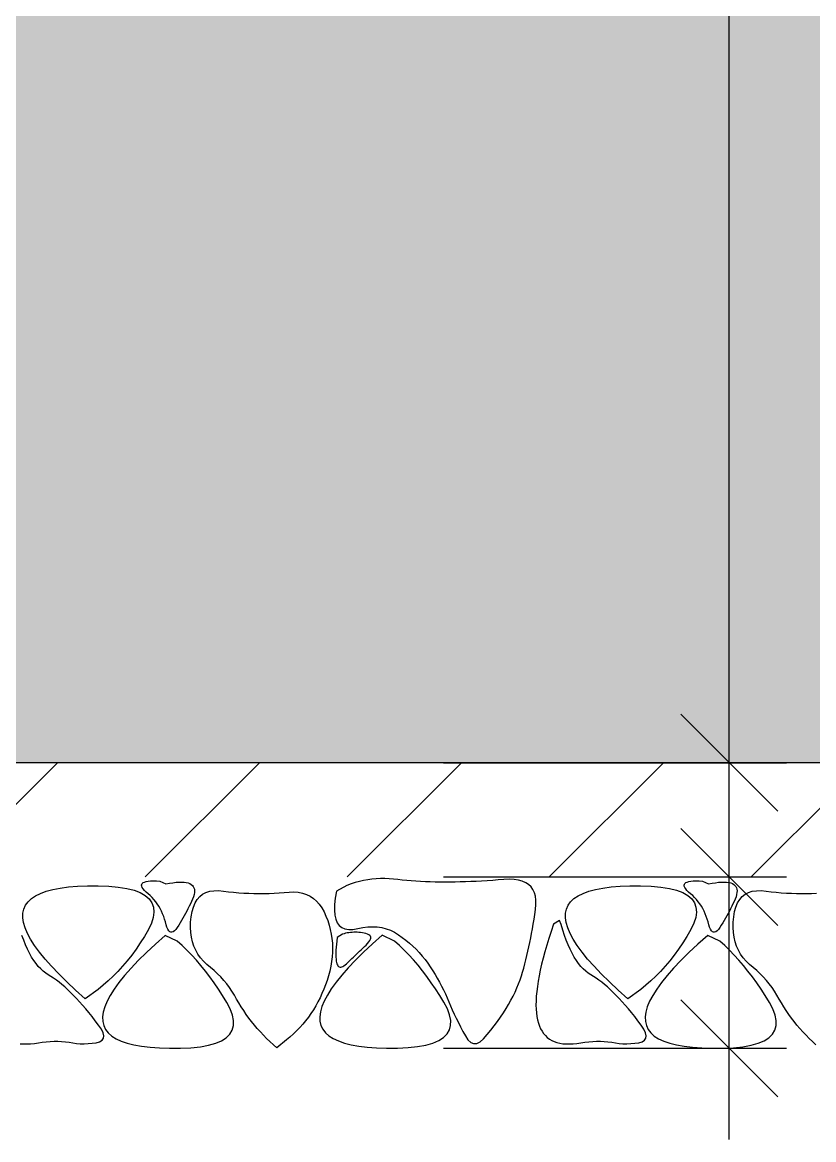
# Model space of a CAD drawing. Header units: metres. Extents: x -220 to 294, y -29 to 18.
# Drawn here: x 28.769 to 29.462, y -8.83 to -7.852 of the extents above; entities that cross this region are included whole.
import ezdxf

# ---------------------------------------------------------------- set-up
doc = ezdxf.new("R2010")
doc.units = ezdxf.units.M
doc.header["$MEASUREMENT"] = 0
for name, color, linetype in [('Olculendirme', 7, 'Continuous'), ('Rota', 7, 'Continuous'), ('Tarama', 7, 'Continuous')]:
    doc.layers.add(name, color=color, linetype=linetype)

msp = doc.modelspace()

# ---------------------------------------------------------------- hatches: boundary and pattern name
at = {"layer": 'Tarama', "linetype": 'Continuous', "lineweight": -3}
h = msp.add_hatch(dxfattribs=at)
h.set_pattern_fill('ANSI33', color=58, scale=0.4, style=0)
h.paths.add_polyline_path([(25.01864, -7.8), (25.01864, -8.5), (34.71864, -8.5), (34.71864, -8.2), (34.71864, -7.8)])
h = msp.add_hatch(dxfattribs=at)
h.set_pattern_fill('ANSI31', color=58, style=0)
h.paths.add_polyline_path([(25.01864, -8.5), (25.01864, -8.6), (34.71864, -8.6), (34.71864, -8.5)])

# ---------------------------------------------------------------- linework, layer by layer
at = {"layer": 'Olculendirme', "color": 47, "linetype": 'Continuous', "lineweight": -3}
for points in [[(29.38784, -7.88), (29.38784, 12.58)], [(29.38784, -8.83), (29.38784, -7.72)], [(29.13784, -8.5), (29.43784, -8.5)], [(29.13784, -8.6), (29.43784, -8.6)], [(29.13784, -8.75), (29.43784, -8.75)]]:
    msp.add_lwpolyline(points, dxfattribs=at)
at = {"layer": 'Olculendirme', "color": 59, "linetype": 'Continuous', "lineweight": -3}
for points in [[(29.34542, -8.45757), (29.43027, -8.54243)], [(29.34542, -8.55757), (29.43027, -8.64243)], [(29.34542, -8.70757), (29.43027, -8.79243)]]:
    msp.add_lwpolyline(points, dxfattribs=at)
at = {"layer": 'Rota', "color": 7, "linetype": 'Continuous', "lineweight": -3}
msp.add_lwpolyline([(34.71864, -8.5), (25.51864, -8.5)], dxfattribs=at)
at = {"layer": 'Tarama', "color": 36, "linetype": 'Continuous', "lineweight": -3}
for points in [[(28.87337, -8.60723), (28.87354, -8.60637)], [(28.87354, -8.60637), (28.87403, -8.60562)], [(28.87403, -8.60562), (28.87484, -8.60498)], [(28.87484, -8.60498), (28.87597, -8.60445)], [(28.87597, -8.60445), (28.87741, -8.60403)], [(28.87741, -8.60403), (28.87918, -8.60372)], [(28.87918, -8.60372), (28.88126, -8.60353)], [(28.88126, -8.60353), (28.88366, -8.60344)], [(28.88366, -8.60344), (28.88638, -8.60347)], [(28.88638, -8.60347), (28.88943, -8.60361)], [(28.88943, -8.60361), (28.89455, -8.60614)], [(28.89455, -8.60614), (28.89777, -8.60553)], [(28.89777, -8.60553), (28.90078, -8.60506)], [(28.90078, -8.60506), (28.90356, -8.60474)], [(28.90356, -8.60474), (28.90612, -8.60456)], [(28.90612, -8.60456), (28.90846, -8.60453)], [(28.90846, -8.60453), (28.91058, -8.60465)], [(28.91058, -8.60465), (28.91248, -8.60491)], [(28.91248, -8.60491), (28.91416, -8.60531)], [(28.91416, -8.60531), (28.91561, -8.60586)], [(28.91561, -8.60586), (28.91685, -8.60656)], [(28.91685, -8.60656), (28.91786, -8.6074)], [(29.05679, -8.60614), (29.05319, -8.60746)], [(29.06041, -8.60497), (29.05679, -8.60614)], [(29.06405, -8.60397), (29.06041, -8.60497)], [(29.06771, -8.60314), (29.06405, -8.60397)], [(29.0714, -8.60247), (29.06771, -8.60314)], [(29.0751, -8.60196), (29.0714, -8.60247)], [(29.07882, -8.60162), (29.0751, -8.60196)], [(29.08256, -8.60145), (29.07882, -8.60162)], [(29.08632, -8.60144), (29.08256, -8.60145)], [(29.0901, -8.60159), (29.08632, -8.60144)], [(29.09389, -8.60191), (29.0901, -8.60159)], [(29.09772, -8.60235), (29.09389, -8.60191)], [(29.10159, -8.60276), (29.09772, -8.60235)], [(29.10553, -8.60313), (29.10159, -8.60276)], [(29.10951, -8.60346), (29.10553, -8.60313)], [(29.11356, -8.60375), (29.10951, -8.60346)], [(29.11765, -8.60399), (29.11356, -8.60375)], [(29.12181, -8.6042), (29.11765, -8.60399)], [(29.12601, -8.60436), (29.12181, -8.6042)], [(29.13027, -8.60448), (29.12601, -8.60436)], [(29.13459, -8.60455), (29.13027, -8.60448)], [(29.13896, -8.60459), (29.13459, -8.60455)], [(29.14338, -8.60458), (29.13896, -8.60459)], [(29.14786, -8.60453), (29.14338, -8.60458)], [(29.1524, -8.60444), (29.14786, -8.60453)], [(29.15699, -8.6043), (29.1524, -8.60444)], [(29.16163, -8.60412), (29.15699, -8.6043)], [(29.16633, -8.60391), (29.16163, -8.60412)], [(29.17108, -8.60364), (29.16633, -8.60391)], [(29.17589, -8.60334), (29.17108, -8.60364)], [(29.18075, -8.603), (29.17589, -8.60334)], [(29.18567, -8.60261), (29.18075, -8.603)], [(29.19062, -8.6022), (29.18567, -8.60261)], [(29.19527, -8.60204), (29.19062, -8.6022)], [(29.1995, -8.60225), (29.19527, -8.60204)], [(29.20331, -8.60283), (29.1995, -8.60225)], [(29.2067, -8.60376), (29.20331, -8.60283)], [(29.20967, -8.60505), (29.2067, -8.60376)], [(29.21221, -8.60671), (29.20967, -8.60505)], [(29.21433, -8.60873), (29.21221, -8.60671)], [(29.34837, -8.60723), (29.34854, -8.60637)], [(29.34854, -8.60637), (29.34903, -8.60562)], [(29.34903, -8.60562), (29.34984, -8.60498)], [(29.34984, -8.60498), (29.35097, -8.60445)], [(29.35097, -8.60445), (29.35241, -8.60403)], [(29.35241, -8.60403), (29.35418, -8.60372)], [(29.35418, -8.60372), (29.35626, -8.60353)], [(29.35626, -8.60353), (29.35866, -8.60344)], [(29.35866, -8.60344), (29.36139, -8.60347)], [(29.36139, -8.60347), (29.36443, -8.60361)], [(29.36443, -8.60361), (29.36955, -8.60614)], [(29.36955, -8.60614), (29.37277, -8.60553)], [(29.37277, -8.60553), (29.37578, -8.60506)], [(29.37578, -8.60506), (29.37856, -8.60474)], [(29.37856, -8.60474), (29.38112, -8.60456)], [(29.38112, -8.60456), (29.38346, -8.60453)], [(29.38346, -8.60453), (29.38558, -8.60465)], [(29.38558, -8.60465), (29.38748, -8.60491)], [(29.38748, -8.60491), (29.38915, -8.60531)], [(29.38915, -8.60531), (29.39061, -8.60586)], [(29.39061, -8.60586), (29.39185, -8.60656)], [(29.39185, -8.60656), (29.39286, -8.6074)], [(28.7769, -8.61897), (28.78053, -8.61652)], [(28.78053, -8.61652), (28.78488, -8.61438)], [(28.78488, -8.61438), (28.78994, -8.61253)], [(28.78994, -8.61253), (28.79571, -8.61099)], [(28.79571, -8.61099), (28.80219, -8.60975)], [(28.80219, -8.60975), (28.80938, -8.60881)], [(28.80938, -8.60881), (28.81729, -8.60817)], [(28.81729, -8.60817), (28.82591, -8.60783)], [(28.82591, -8.60783), (28.83524, -8.6078)], [(28.83524, -8.6078), (28.84462, -8.60812)], [(28.84462, -8.60812), (28.85301, -8.60887)], [(28.85301, -8.60887), (28.8604, -8.61007)], [(28.8604, -8.61007), (28.8668, -8.6117)], [(28.8668, -8.6117), (28.87219, -8.61378)], [(28.87219, -8.61378), (28.87658, -8.61629)], [(28.87352, -8.60821), (28.87337, -8.60723)], [(28.87398, -8.60929), (28.87352, -8.60821)], [(28.87477, -8.61049), (28.87398, -8.60929)], [(28.87588, -8.6118), (28.87477, -8.61049)], [(28.8773, -8.61322), (28.87588, -8.6118)], [(28.87658, -8.61629), (28.87997, -8.61924)], [(28.87904, -8.61475), (28.8773, -8.61322)], [(28.88086, -8.61637), (28.87904, -8.61475)], [(28.88258, -8.61808), (28.88086, -8.61637)], [(28.91786, -8.6074), (28.91866, -8.60838)], [(28.91866, -8.60838), (28.91923, -8.60951)], [(28.91931, -8.61548), (28.91878, -8.61734)], [(28.91923, -8.60951), (28.91958, -8.61079)], [(28.91962, -8.61377), (28.91931, -8.61548)], [(28.91958, -8.61079), (28.91971, -8.61221)], [(28.91971, -8.61221), (28.91962, -8.61377)], [(28.92426, -8.61724), (28.92683, -8.6152)], [(28.92683, -8.6152), (28.92977, -8.61365)], [(28.92977, -8.61365), (28.93306, -8.61261)], [(28.93306, -8.61261), (28.93671, -8.61206)], [(28.93671, -8.61206), (28.94072, -8.61202)], [(28.94072, -8.61202), (28.94507, -8.61245)], [(28.94507, -8.61245), (28.94953, -8.61298)], [(28.94953, -8.61298), (28.95399, -8.61343)], [(28.95399, -8.61343), (28.95843, -8.61379)], [(28.95843, -8.61379), (28.96287, -8.61409)], [(28.96287, -8.61409), (28.9673, -8.6143)], [(28.9673, -8.6143), (28.97172, -8.61444)], [(28.97172, -8.61444), (28.97614, -8.61449)], [(28.97614, -8.61449), (28.98055, -8.61447)], [(28.98055, -8.61447), (28.98495, -8.61438)], [(28.98495, -8.61438), (28.98934, -8.6142)], [(28.98934, -8.6142), (28.99373, -8.61395)], [(28.99373, -8.61395), (28.99812, -8.61362)], [(28.99812, -8.61362), (29.00248, -8.61323)], [(29.00248, -8.61323), (29.00664, -8.61315)], [(29.00664, -8.61315), (29.01056, -8.61347)], [(29.01056, -8.61347), (29.01424, -8.61419)], [(29.01424, -8.61419), (29.01767, -8.61532)], [(29.01767, -8.61532), (29.02085, -8.61685)], [(29.02085, -8.61685), (29.02379, -8.61878)], [(29.04412, -8.61253), (29.043, -8.61869)], [(29.05319, -8.60746), (29.04412, -8.61253)], [(29.21604, -8.61111), (29.21433, -8.60873)], [(29.21732, -8.61386), (29.21604, -8.61111)], [(29.21818, -8.61696), (29.21732, -8.61386)], [(29.21862, -8.62043), (29.21818, -8.61696)], [(29.2519, -8.61897), (29.25553, -8.61652)], [(29.25553, -8.61652), (29.25988, -8.61438)], [(29.25988, -8.61438), (29.26493, -8.61253)], [(29.26493, -8.61253), (29.27071, -8.61099)], [(29.27071, -8.61099), (29.27719, -8.60975)], [(29.27719, -8.60975), (29.28438, -8.60881)], [(29.28438, -8.60881), (29.29229, -8.60817)], [(29.29229, -8.60817), (29.30091, -8.60783)], [(29.30091, -8.60783), (29.31024, -8.6078)], [(29.31024, -8.6078), (29.31962, -8.60812)], [(29.31962, -8.60812), (29.32801, -8.60887)], [(29.32801, -8.60887), (29.33541, -8.61007)], [(29.33541, -8.61007), (29.3418, -8.6117)], [(29.3418, -8.6117), (29.34719, -8.61378)], [(29.34719, -8.61378), (29.35158, -8.61629)], [(29.34852, -8.60821), (29.34837, -8.60723)], [(29.34898, -8.60929), (29.34852, -8.60821)], [(29.34977, -8.61049), (29.34898, -8.60929)], [(29.35087, -8.6118), (29.34977, -8.61049)], [(29.3523, -8.61322), (29.35087, -8.6118)], [(29.35158, -8.61629), (29.35497, -8.61924)], [(29.35404, -8.61475), (29.3523, -8.61322)], [(29.35586, -8.61637), (29.35404, -8.61475)], [(29.35758, -8.61808), (29.35586, -8.61637)], [(29.39286, -8.6074), (29.39366, -8.60838)], [(29.39366, -8.60838), (29.39423, -8.60951)], [(29.39431, -8.61548), (29.39378, -8.61734)], [(29.39423, -8.60951), (29.39458, -8.61079)], [(29.39462, -8.61377), (29.39431, -8.61548)], [(29.39458, -8.61079), (29.39471, -8.61221)], [(29.39471, -8.61221), (29.39462, -8.61377)], [(29.39926, -8.61724), (29.40183, -8.6152)], [(29.40183, -8.6152), (29.40477, -8.61365)], [(29.40477, -8.61365), (29.40806, -8.61261)], [(29.40806, -8.61261), (29.41171, -8.61206)], [(29.41171, -8.61206), (29.41572, -8.61202)], [(29.41572, -8.61202), (29.42007, -8.61245)], [(29.42007, -8.61245), (29.42453, -8.61298)], [(29.42453, -8.61298), (29.42898, -8.61343)], [(29.42898, -8.61343), (29.43343, -8.61379)], [(29.43343, -8.61379), (29.43787, -8.61409)], [(29.43787, -8.61409), (29.4423, -8.6143)], [(29.4423, -8.6143), (29.44672, -8.61444)], [(29.44672, -8.61444), (29.45114, -8.61449)], [(29.45114, -8.61449), (29.45555, -8.61447)], [(29.45555, -8.61447), (29.45995, -8.61438)], [(29.45995, -8.61438), (29.46434, -8.6142)], [(28.77028, -8.62812), (28.77177, -8.62477)], [(28.77177, -8.62477), (28.77398, -8.62172)], [(28.77398, -8.62172), (28.7769, -8.61897)], [(28.87997, -8.61924), (28.88236, -8.62263)], [(28.88236, -8.62263), (28.88375, -8.62646)], [(28.8842, -8.61986), (28.88258, -8.61808)], [(28.88375, -8.62646), (28.88414, -8.63072)], [(28.88573, -8.62172), (28.8842, -8.61986)], [(28.88715, -8.62366), (28.88573, -8.62172)], [(28.88847, -8.62568), (28.88715, -8.62366)], [(28.88969, -8.62778), (28.88847, -8.62568)], [(28.91507, -8.6257), (28.91402, -8.6278)], [(28.91609, -8.62358), (28.91507, -8.6257)], [(28.91708, -8.62146), (28.91609, -8.62358)], [(28.91803, -8.61934), (28.91708, -8.62146)], [(28.91756, -8.63038), (28.9187, -8.62635)], [(28.91878, -8.61734), (28.91803, -8.61934)], [(28.9187, -8.62635), (28.92019, -8.62281)], [(28.92019, -8.62281), (28.92205, -8.61978)], [(28.92205, -8.61978), (28.92426, -8.61724)], [(29.02379, -8.61878), (29.02648, -8.62111)], [(29.02648, -8.62111), (29.02893, -8.62385)], [(29.02893, -8.62385), (29.03113, -8.62699)], [(29.04236, -8.62423), (29.04221, -8.62914)], [(29.043, -8.61869), (29.04236, -8.62423)], [(29.21824, -8.62845), (29.21864, -8.62426)], [(29.21864, -8.62426), (29.21862, -8.62043)], [(29.24528, -8.62812), (29.24677, -8.62477)], [(29.24677, -8.62477), (29.24898, -8.62172)], [(29.24898, -8.62172), (29.2519, -8.61897)], [(29.35497, -8.61924), (29.35736, -8.62263)], [(29.35736, -8.62263), (29.35875, -8.62646)], [(29.3592, -8.61986), (29.35758, -8.61808)], [(29.35875, -8.62646), (29.35914, -8.63072)], [(29.36073, -8.62172), (29.3592, -8.61986)], [(29.36215, -8.62366), (29.36073, -8.62172)], [(29.36347, -8.62568), (29.36215, -8.62366)], [(29.36469, -8.62778), (29.36347, -8.62568)], [(29.39007, -8.6257), (29.38902, -8.6278)], [(29.39109, -8.62358), (29.39007, -8.6257)], [(29.39208, -8.62146), (29.39109, -8.62358)], [(29.39303, -8.61934), (29.39208, -8.62146)], [(29.39256, -8.63038), (29.3937, -8.62635)], [(29.39378, -8.61734), (29.39303, -8.61934)], [(29.3937, -8.62635), (29.39519, -8.62281)], [(29.39519, -8.62281), (29.39705, -8.61978)], [(29.39705, -8.61978), (29.39926, -8.61724)], [(28.76942, -8.63573), (28.76949, -8.63178)], [(28.77006, -8.63999), (28.76942, -8.63573)], [(28.76949, -8.63178), (28.77028, -8.62812)], [(28.88354, -8.63543), (28.88193, -8.64057)], [(28.88414, -8.63072), (28.88354, -8.63543)], [(28.89081, -8.62996), (28.88969, -8.62778)], [(28.89184, -8.63221), (28.89081, -8.62996)], [(28.89276, -8.63455), (28.89184, -8.63221)], [(28.89358, -8.63696), (28.89276, -8.63455)], [(28.90954, -8.63611), (28.90834, -8.63816)], [(28.9107, -8.63405), (28.90954, -8.63611)], [(28.91184, -8.63198), (28.9107, -8.63405)], [(28.91294, -8.6299), (28.91184, -8.63198)], [(28.91402, -8.6278), (28.91294, -8.6299)], [(28.91636, -8.63969), (28.91678, -8.63491)], [(28.91678, -8.63491), (28.91756, -8.63038)], [(29.03113, -8.62699), (29.03309, -8.63054)], [(29.03309, -8.63054), (29.0348, -8.63437)], [(29.0348, -8.63437), (29.0363, -8.63824)], [(29.04221, -8.62914), (29.04254, -8.63343)], [(29.04254, -8.63343), (29.04335, -8.63709)], [(29.21699, -8.63703), (29.21763, -8.63277)], [(29.21763, -8.63277), (29.21824, -8.62845)], [(29.24442, -8.63573), (29.24449, -8.63178)], [(29.24506, -8.63999), (29.24442, -8.63573)], [(29.24449, -8.63178), (29.24528, -8.62812)], [(29.35854, -8.63543), (29.35693, -8.64057)], [(29.35914, -8.63072), (29.35854, -8.63543)], [(29.36581, -8.62996), (29.36469, -8.62778)], [(29.36684, -8.63221), (29.36581, -8.62996)], [(29.36776, -8.63455), (29.36684, -8.63221)], [(29.36858, -8.63696), (29.36776, -8.63455)], [(29.38453, -8.63611), (29.38334, -8.63816)], [(29.3857, -8.63405), (29.38453, -8.63611)], [(29.38684, -8.63198), (29.3857, -8.63405)], [(29.38795, -8.6299), (29.38684, -8.63198)], [(29.38902, -8.6278), (29.38795, -8.6299)], [(29.39136, -8.63969), (29.39178, -8.63491)], [(29.39178, -8.63491), (29.39256, -8.63038)], [(28.77142, -8.64455), (28.77006, -8.63999)], [(28.77348, -8.64941), (28.77142, -8.64455)], [(28.87932, -8.64615), (28.87587, -8.65205)], [(28.88193, -8.64057), (28.87932, -8.64615)], [(28.89431, -8.63946), (28.89358, -8.63696)], [(28.89495, -8.64197), (28.89431, -8.63946)], [(28.89564, -8.64411), (28.89495, -8.64197)], [(28.89639, -8.64583), (28.89564, -8.64411)], [(28.8972, -8.64712), (28.89639, -8.64583)], [(28.90335, -8.64592), (28.90217, -8.64719)], [(28.90459, -8.64424), (28.90335, -8.64592)], [(28.90587, -8.64223), (28.90459, -8.64424)], [(28.90712, -8.6402), (28.90587, -8.64223)], [(28.90834, -8.63816), (28.90712, -8.6402)], [(28.91627, -8.64428), (28.91636, -8.63969)], [(28.91651, -8.64867), (28.91627, -8.64428)], [(29.0363, -8.63824), (29.03757, -8.64213)], [(29.03757, -8.64213), (29.03862, -8.64604)], [(29.03862, -8.64604), (29.03945, -8.64998)], [(29.04335, -8.63709), (29.04465, -8.64012)], [(29.04465, -8.64012), (29.04644, -8.64253)], [(29.04644, -8.64253), (29.04871, -8.64431)], [(29.04871, -8.64431), (29.05147, -8.64547)], [(29.05147, -8.64547), (29.05471, -8.64601)], [(29.05471, -8.64601), (29.05844, -8.64591)], [(29.05844, -8.64591), (29.06265, -8.6452)], [(29.06265, -8.6452), (29.06709, -8.64428)], [(29.06709, -8.64428), (29.07141, -8.64374)], [(29.07141, -8.64374), (29.07561, -8.64359)], [(29.07561, -8.64359), (29.07969, -8.6438)], [(29.07969, -8.6438), (29.08365, -8.6444)], [(29.08365, -8.6444), (29.08749, -8.64538)], [(29.08749, -8.64538), (29.09121, -8.64674)], [(29.21488, -8.64944), (29.21561, -8.64537)], [(29.21561, -8.64537), (29.21631, -8.64123)], [(29.21631, -8.64123), (29.21699, -8.63703)], [(29.23414, -8.64146), (29.23199, -8.64779)], [(29.23917, -8.63821), (29.23414, -8.64146)], [(29.24063, -8.64173), (29.23917, -8.63821)], [(29.24208, -8.64657), (29.24063, -8.64173)], [(29.24642, -8.64455), (29.24506, -8.63999)], [(29.24848, -8.64941), (29.24642, -8.64455)], [(29.35432, -8.64615), (29.35087, -8.65205)], [(29.35693, -8.64057), (29.35432, -8.64615)], [(29.36931, -8.63946), (29.36858, -8.63696)], [(29.36995, -8.64197), (29.36931, -8.63946)], [(29.37064, -8.64411), (29.36995, -8.64197)], [(29.37139, -8.64583), (29.37064, -8.64411)], [(29.3722, -8.64712), (29.37139, -8.64583)], [(29.37835, -8.64592), (29.37717, -8.64719)], [(29.37959, -8.64424), (29.37835, -8.64592)], [(29.38087, -8.64223), (29.37959, -8.64424)], [(29.38212, -8.6402), (29.38087, -8.64223)], [(29.38334, -8.63816), (29.38212, -8.6402)], [(29.39127, -8.64428), (29.39136, -8.63969)], [(29.39151, -8.64867), (29.39127, -8.64428)], [(28.77017, -8.65547), (28.76859, -8.65115)], [(28.77181, -8.65953), (28.77017, -8.65547)], [(28.77626, -8.65457), (28.77348, -8.64941)], [(28.77975, -8.66003), (28.77626, -8.65457)], [(28.87587, -8.65205), (28.87226, -8.65776)], [(28.894, -8.65114), (28.88545, -8.65879)], [(28.90465, -8.6563), (28.894, -8.65114)], [(28.89807, -8.64798), (28.8972, -8.64712)], [(28.899, -8.64842), (28.89807, -8.64798)], [(28.9, -8.64844), (28.899, -8.64842)], [(28.90105, -8.64802), (28.9, -8.64844)], [(28.90217, -8.64719), (28.90105, -8.64802)], [(28.91709, -8.65286), (28.91651, -8.64867)], [(28.91801, -8.65685), (28.91709, -8.65286)], [(29.03945, -8.64998), (29.04006, -8.65395)], [(29.04006, -8.65395), (29.04044, -8.65794)], [(29.04426, -8.6561), (29.04395, -8.65896)], [(29.04464, -8.65305), (29.04426, -8.6561)], [(29.04924, -8.65013), (29.04464, -8.65305)], [(29.05061, -8.64971), (29.04924, -8.65013)], [(29.05199, -8.64936), (29.05061, -8.64971)], [(29.05338, -8.64906), (29.05199, -8.64936)], [(29.0548, -8.64882), (29.05338, -8.64906)], [(29.05623, -8.64864), (29.0548, -8.64882)], [(29.05767, -8.64852), (29.05623, -8.64864)], [(29.05914, -8.64845), (29.05767, -8.64852)], [(29.06061, -8.64844), (29.05914, -8.64845)], [(29.06211, -8.64849), (29.06061, -8.64844)], [(29.06362, -8.6486), (29.06211, -8.64849)], [(29.06514, -8.64877), (29.06362, -8.6486)], [(29.06668, -8.64899), (29.06514, -8.64877)], [(29.06824, -8.64927), (29.06668, -8.64899)], [(29.0698, -8.64962), (29.06824, -8.64927)], [(29.07117, -8.65004), (29.0698, -8.64962)], [(29.07227, -8.65057), (29.07117, -8.65004)], [(29.0731, -8.65119), (29.07227, -8.65057)], [(29.07238, -8.65692), (29.07318, -8.65572)], [(29.07366, -8.6519), (29.0731, -8.65119)], [(29.07318, -8.65572), (29.07371, -8.65462)], [(29.07395, -8.65271), (29.07366, -8.6519)], [(29.07371, -8.65462), (29.07396, -8.65362)], [(29.07396, -8.65362), (29.07395, -8.65271)], [(29.08412, -8.65095), (29.07557, -8.6586)], [(29.09477, -8.65611), (29.08412, -8.65095)], [(29.09121, -8.64674), (29.09481, -8.64847)], [(29.09904, -8.65995), (29.09477, -8.65611)], [(29.09481, -8.64847), (29.09829, -8.65058)], [(29.09829, -8.65058), (29.10164, -8.65292)], [(29.10164, -8.65292), (29.10487, -8.65537)], [(29.10487, -8.65537), (29.10797, -8.65793)], [(29.21333, -8.6574), (29.21412, -8.65345)], [(29.21412, -8.65345), (29.21488, -8.64944)], [(29.22999, -8.65392), (29.22816, -8.65986)], [(29.23199, -8.64779), (29.22999, -8.65392)], [(29.2436, -8.65115), (29.24208, -8.64657)], [(29.24517, -8.65547), (29.2436, -8.65115)], [(29.24681, -8.65953), (29.24517, -8.65547)], [(29.25126, -8.65457), (29.24848, -8.64941)], [(29.25475, -8.66003), (29.25126, -8.65457)], [(29.35087, -8.65205), (29.34726, -8.65776)], [(29.36901, -8.65114), (29.36045, -8.65879)], [(29.37965, -8.6563), (29.36901, -8.65114)], [(29.37307, -8.64798), (29.3722, -8.64712)], [(29.374, -8.64842), (29.37307, -8.64798)], [(29.375, -8.64844), (29.374, -8.64842)], [(29.37605, -8.64802), (29.375, -8.64844)], [(29.37717, -8.64719), (29.37605, -8.64802)], [(29.39209, -8.65286), (29.39151, -8.64867)], [(29.39301, -8.65685), (29.39209, -8.65286)], [(28.77352, -8.66332), (28.77181, -8.65953)], [(28.77529, -8.66686), (28.77352, -8.66332)], [(28.78395, -8.6658), (28.77975, -8.66003)], [(28.78887, -8.67186), (28.78395, -8.6658)], [(28.86854, -8.66324), (28.86473, -8.66847)], [(28.87226, -8.65776), (28.86854, -8.66324)], [(28.88545, -8.65879), (28.87763, -8.66612)], [(28.90892, -8.66014), (28.90465, -8.6563)], [(28.91312, -8.66419), (28.90892, -8.66014)], [(28.91726, -8.66844), (28.91312, -8.66419)], [(28.91926, -8.66064), (28.91801, -8.65685)], [(28.92084, -8.66424), (28.91926, -8.66064)], [(28.92277, -8.66763), (28.92084, -8.66424)], [(29.04044, -8.65794), (29.04061, -8.66195)], [(29.04061, -8.66195), (29.04055, -8.66599)], [(29.04355, -8.6641), (29.04346, -8.66639)], [(29.04371, -8.66162), (29.04355, -8.6641)], [(29.04395, -8.65896), (29.04371, -8.66162)], [(29.06284, -8.66646), (29.06421, -8.66514)], [(29.06421, -8.66514), (29.06562, -8.6638)], [(29.06562, -8.6638), (29.06704, -8.66243)], [(29.06704, -8.66243), (29.0685, -8.66103)], [(29.07557, -8.6586), (29.06774, -8.66593)], [(29.0685, -8.66103), (29.06997, -8.6596)], [(29.06997, -8.6596), (29.07131, -8.65821)], [(29.07131, -8.65821), (29.07238, -8.65692)], [(29.10324, -8.664), (29.09904, -8.65995)], [(29.10737, -8.66825), (29.10324, -8.664)], [(29.10797, -8.65793), (29.11094, -8.6606)], [(29.11094, -8.6606), (29.11379, -8.66337)], [(29.11379, -8.66337), (29.11651, -8.66625)], [(29.21078, -8.66886), (29.21166, -8.6651)], [(29.21166, -8.6651), (29.21251, -8.66128)], [(29.21251, -8.66128), (29.21333, -8.6574)], [(29.22649, -8.6656), (29.22498, -8.67114)], [(29.22816, -8.65986), (29.22649, -8.6656)], [(29.24852, -8.66332), (29.24681, -8.65953)], [(29.25029, -8.66686), (29.24852, -8.66332)], [(29.25896, -8.6658), (29.25475, -8.66003)], [(29.26387, -8.67186), (29.25896, -8.6658)], [(29.34354, -8.66324), (29.33973, -8.66847)], [(29.34726, -8.65776), (29.34354, -8.66324)], [(29.36045, -8.65879), (29.35262, -8.66612)], [(29.38392, -8.66014), (29.37965, -8.6563)], [(29.38812, -8.66419), (29.38392, -8.66014)], [(29.39226, -8.66844), (29.38812, -8.66419)], [(29.39426, -8.66064), (29.39301, -8.65685)], [(29.39584, -8.66424), (29.39426, -8.66064)], [(29.39776, -8.66763), (29.39584, -8.66424)], [(28.77712, -8.67013), (28.77529, -8.66686)], [(28.77901, -8.67314), (28.77712, -8.67013)], [(28.78097, -8.67588), (28.77901, -8.67314)], [(28.7945, -8.67823), (28.78887, -8.67186)], [(28.86082, -8.67347), (28.85682, -8.67822)], [(28.86473, -8.66847), (28.86082, -8.67347)], [(28.87052, -8.67315), (28.86415, -8.67987)], [(28.87763, -8.66612), (28.87052, -8.67315)], [(28.92133, -8.6729), (28.91726, -8.66844)], [(28.92533, -8.67756), (28.92133, -8.6729)], [(28.92502, -8.67082), (28.92277, -8.66763)], [(28.92761, -8.67381), (28.92502, -8.67082)], [(28.93054, -8.67661), (28.92761, -8.67381)], [(29.03977, -8.67414), (29.03904, -8.67826)], [(29.04027, -8.67006), (29.03977, -8.67414)], [(29.04055, -8.66599), (29.04027, -8.67006)], [(29.04346, -8.66639), (29.04343, -8.66848)], [(29.04343, -8.66848), (29.04348, -8.67038)], [(29.04348, -8.67038), (29.0436, -8.6721)], [(29.0436, -8.6721), (29.04379, -8.67362)], [(29.04379, -8.67362), (29.04405, -8.67495)], [(29.04405, -8.67495), (29.04439, -8.67608)], [(29.05275, -8.67599), (29.05392, -8.67489)], [(29.05392, -8.67489), (29.05512, -8.67377)], [(29.06064, -8.67296), (29.05426, -8.67968)], [(29.05512, -8.67377), (29.05634, -8.67262)], [(29.05634, -8.67262), (29.05759, -8.67144)], [(29.05759, -8.67144), (29.05886, -8.67024)], [(29.05886, -8.67024), (29.06016, -8.66901)], [(29.06016, -8.66901), (29.06149, -8.66775)], [(29.06774, -8.66593), (29.06064, -8.67296)], [(29.06149, -8.66775), (29.06284, -8.66646)], [(29.11144, -8.67271), (29.10737, -8.66825)], [(29.11544, -8.67737), (29.11144, -8.67271)], [(29.11651, -8.66625), (29.1191, -8.66923)], [(29.1191, -8.66923), (29.12156, -8.67232)], [(29.12156, -8.67232), (29.1239, -8.67552)], [(29.1239, -8.67552), (29.12613, -8.6788)], [(29.20893, -8.67619), (29.20987, -8.67256)], [(29.20987, -8.67256), (29.21078, -8.66886)], [(29.22498, -8.67114), (29.22363, -8.67648)], [(29.25212, -8.67013), (29.25029, -8.66686)], [(29.25401, -8.67314), (29.25212, -8.67013)], [(29.25597, -8.67588), (29.25401, -8.67314)], [(29.2695, -8.67823), (29.26387, -8.67186)], [(29.33582, -8.67347), (29.33182, -8.67822)], [(29.33973, -8.66847), (29.33582, -8.67347)], [(29.34552, -8.67315), (29.33915, -8.67987)], [(29.35262, -8.66612), (29.34552, -8.67315)], [(29.39633, -8.6729), (29.39226, -8.66844)], [(29.40033, -8.67756), (29.39633, -8.6729)], [(29.40002, -8.67082), (29.39776, -8.66763)], [(29.40261, -8.67381), (29.40002, -8.67082)], [(29.40554, -8.67661), (29.40261, -8.67381)], [(28.783, -8.67837), (28.78097, -8.67588)], [(28.78508, -8.68059), (28.783, -8.67837)], [(28.78723, -8.68255), (28.78508, -8.68059)], [(28.78944, -8.68425), (28.78723, -8.68255)], [(28.79172, -8.68568), (28.78944, -8.68425)], [(28.80084, -8.6849), (28.7945, -8.67823)], [(28.80789, -8.69187), (28.80084, -8.6849)], [(28.85272, -8.68274), (28.84851, -8.68701)], [(28.85682, -8.67822), (28.85272, -8.68274)], [(28.86415, -8.67987), (28.8585, -8.68629)], [(28.92926, -8.68243), (28.92533, -8.67756)], [(28.93313, -8.6875), (28.92926, -8.68243)], [(28.93375, -8.67924), (28.93054, -8.67661)], [(28.93687, -8.68193), (28.93375, -8.67924)], [(28.93985, -8.68471), (28.93687, -8.68193)], [(28.94268, -8.68759), (28.93985, -8.68471)], [(29.0381, -8.68239), (29.03697, -8.68651)], [(29.03904, -8.67826), (29.0381, -8.68239)], [(29.04439, -8.67608), (29.04479, -8.67703)], [(29.04479, -8.67703), (29.04527, -8.67779)], [(29.04527, -8.67779), (29.04581, -8.67835)], [(29.04581, -8.67835), (29.04643, -8.67873)], [(29.04643, -8.67873), (29.04712, -8.67891)], [(29.04712, -8.67891), (29.04788, -8.6789)], [(29.04788, -8.6789), (29.04871, -8.6787)], [(29.05426, -8.67968), (29.04861, -8.6861)], [(29.04871, -8.6787), (29.04962, -8.67831)], [(29.04962, -8.67831), (29.05059, -8.67772)], [(29.05059, -8.67772), (29.05164, -8.67695)], [(29.05164, -8.67695), (29.05275, -8.67599)], [(29.11938, -8.68224), (29.11544, -8.67737)], [(29.12325, -8.68731), (29.11938, -8.68224)], [(29.12613, -8.6788), (29.12827, -8.68209)], [(29.12827, -8.68209), (29.13033, -8.68541)], [(29.13033, -8.68541), (29.1323, -8.68875)], [(29.20593, -8.68672), (29.20696, -8.68327)], [(29.20696, -8.68327), (29.20796, -8.67976)], [(29.20796, -8.67976), (29.20893, -8.67619)], [(29.22245, -8.68163), (29.22142, -8.68658)], [(29.22363, -8.67648), (29.22245, -8.68163)], [(29.258, -8.67837), (29.25597, -8.67588)], [(29.26008, -8.68059), (29.258, -8.67837)], [(29.26223, -8.68255), (29.26008, -8.68059)], [(29.26444, -8.68425), (29.26223, -8.68255)], [(29.26672, -8.68568), (29.26444, -8.68425)], [(29.27584, -8.6849), (29.2695, -8.67823)], [(29.28289, -8.69187), (29.27584, -8.6849)], [(29.32772, -8.68274), (29.32351, -8.68701)], [(29.33182, -8.67822), (29.32772, -8.68274)], [(29.33915, -8.67987), (29.3335, -8.68629)], [(29.40426, -8.68243), (29.40033, -8.67756)], [(29.40813, -8.6875), (29.40426, -8.68243)], [(29.40875, -8.67924), (29.40554, -8.67661)], [(29.41187, -8.68193), (29.40875, -8.67924)], [(29.41485, -8.68471), (29.41187, -8.68193)], [(29.41768, -8.68759), (29.41485, -8.68471)], [(28.79404, -8.68709), (28.79172, -8.68568)], [(28.7964, -8.68865), (28.79404, -8.68709)], [(28.79879, -8.69036), (28.7964, -8.68865)], [(28.80121, -8.69221), (28.79879, -8.69036)], [(28.80367, -8.69421), (28.80121, -8.69221)], [(28.80616, -8.69635), (28.80367, -8.69421)], [(28.81566, -8.69914), (28.80789, -8.69187)], [(28.83982, -8.69485), (28.83533, -8.69841)], [(28.84422, -8.69105), (28.83982, -8.69485)], [(28.84851, -8.68701), (28.84422, -8.69105)], [(28.85357, -8.6924), (28.84937, -8.69819)], [(28.8585, -8.68629), (28.85357, -8.6924)], [(28.93694, -8.69278), (28.93313, -8.6875)], [(28.94068, -8.69827), (28.93694, -8.69278)], [(28.94536, -8.69057), (28.94268, -8.68759)], [(28.9479, -8.69364), (28.94536, -8.69057)], [(28.95029, -8.69682), (28.9479, -8.69364)], [(29.03437, -8.69448), (29.0329, -8.69833)], [(29.03573, -8.69054), (29.03437, -8.69448)], [(29.03697, -8.68651), (29.03573, -8.69054)], [(29.04369, -8.69221), (29.03949, -8.698)], [(29.04861, -8.6861), (29.04369, -8.69221)], [(29.12705, -8.69259), (29.12325, -8.68731)], [(29.13079, -8.69808), (29.12705, -8.69259)], [(29.1323, -8.68875), (29.13419, -8.69212)], [(29.13419, -8.69212), (29.136, -8.69551)], [(29.202, -8.6972), (29.20346, -8.69367)], [(29.20346, -8.69367), (29.20477, -8.69018)], [(29.20477, -8.69018), (29.20593, -8.68672)], [(29.22055, -8.69133), (29.21985, -8.69589)], [(29.22142, -8.68658), (29.22055, -8.69133)], [(29.26904, -8.68709), (29.26672, -8.68568)], [(29.2714, -8.68865), (29.26904, -8.68709)], [(29.27379, -8.69036), (29.2714, -8.68865)], [(29.27621, -8.69221), (29.27379, -8.69036)], [(29.27867, -8.69421), (29.27621, -8.69221)], [(29.28116, -8.69635), (29.27867, -8.69421)], [(29.29066, -8.69914), (29.28289, -8.69187)], [(29.31482, -8.69485), (29.31033, -8.69841)], [(29.31922, -8.69105), (29.31482, -8.69485)], [(29.32351, -8.68701), (29.31922, -8.69105)], [(29.32857, -8.6924), (29.32437, -8.69819)], [(29.3335, -8.68629), (29.32857, -8.6924)], [(29.41194, -8.69278), (29.40813, -8.6875)], [(29.41568, -8.69827), (29.41194, -8.69278)], [(29.42036, -8.69057), (29.41768, -8.68759)], [(29.4229, -8.69364), (29.42036, -8.69057)], [(29.42529, -8.69682), (29.4229, -8.69364)], [(28.80868, -8.69865), (28.80616, -8.69635)], [(28.81124, -8.70109), (28.80868, -8.69865)], [(28.81383, -8.70368), (28.81124, -8.70109)], [(28.81646, -8.70641), (28.81383, -8.70368)], [(28.82413, -8.70672), (28.81566, -8.69914)], [(28.83533, -8.69841), (28.82413, -8.70672)], [(28.8459, -8.70369), (28.84315, -8.70887)], [(28.84937, -8.69819), (28.8459, -8.70369)], [(28.94435, -8.70395), (28.94068, -8.69827)], [(28.94795, -8.70985), (28.94435, -8.70395)], [(28.95253, -8.70009), (28.95029, -8.69682)], [(28.95463, -8.70345), (28.95253, -8.70009)], [(28.95659, -8.70691), (28.95463, -8.70345)], [(29.03131, -8.70209), (29.02961, -8.70575)], [(29.0329, -8.69833), (29.03131, -8.70209)], [(29.03601, -8.7035), (29.03326, -8.70868)], [(29.03949, -8.698), (29.03601, -8.7035)], [(29.13446, -8.70376), (29.13079, -8.69808)], [(29.13807, -8.70966), (29.13446, -8.70376)], [(29.136, -8.69551), (29.13772, -8.69892)], [(29.13772, -8.69892), (29.13935, -8.70235)], [(29.13935, -8.70235), (29.1409, -8.70581)], [(29.19672, -8.70796), (29.19863, -8.70434)], [(29.19863, -8.70434), (29.20039, -8.70075)], [(29.20039, -8.70075), (29.202, -8.6972)], [(29.21892, -8.70441), (29.2187, -8.70837)], [(29.21931, -8.70025), (29.21892, -8.70441)], [(29.21985, -8.69589), (29.21931, -8.70025)], [(29.28368, -8.69865), (29.28116, -8.69635)], [(29.28624, -8.70109), (29.28368, -8.69865)], [(29.28883, -8.70368), (29.28624, -8.70109)], [(29.29146, -8.70641), (29.28883, -8.70368)], [(29.29913, -8.70672), (29.29066, -8.69914)], [(29.31033, -8.69841), (29.29913, -8.70672)], [(29.3209, -8.70369), (29.31815, -8.70887)], [(29.32437, -8.69819), (29.3209, -8.70369)], [(29.41935, -8.70395), (29.41568, -8.69827)], [(29.42295, -8.70985), (29.41935, -8.70395)], [(29.42753, -8.70009), (29.42529, -8.69682)], [(29.42963, -8.70345), (29.42753, -8.70009)], [(29.43159, -8.70691), (29.42963, -8.70345)], [(28.81911, -8.70929), (28.81646, -8.70641)], [(28.8218, -8.71232), (28.81911, -8.70929)], [(28.82453, -8.71549), (28.8218, -8.71232)], [(28.84112, -8.71375), (28.83982, -8.71832)], [(28.84315, -8.70887), (28.84112, -8.71375)], [(28.95096, -8.71559), (28.94795, -8.70985)], [(28.95857, -8.71035), (28.95659, -8.70691)], [(28.96063, -8.71373), (28.95857, -8.71035)], [(28.96277, -8.71705), (28.96063, -8.71373)], [(29.02586, -8.71282), (29.02382, -8.71622)], [(29.0278, -8.70933), (29.02586, -8.71282)], [(29.02961, -8.70575), (29.0278, -8.70933)], [(29.03124, -8.71356), (29.02994, -8.71813)], [(29.03326, -8.70868), (29.03124, -8.71356)], [(29.14107, -8.7154), (29.13807, -8.70966)], [(29.1409, -8.70581), (29.14237, -8.70929)], [(29.14237, -8.70929), (29.14385, -8.71282)], [(29.14385, -8.71282), (29.14543, -8.7164)], [(29.19245, -8.7153), (29.19466, -8.71161)], [(29.19466, -8.71161), (29.19672, -8.70796)], [(29.2187, -8.70837), (29.21864, -8.71214)], [(29.21864, -8.71214), (29.21874, -8.71571)], [(29.29411, -8.70929), (29.29146, -8.70641)], [(29.2968, -8.71232), (29.29411, -8.70929)], [(29.29953, -8.71549), (29.2968, -8.71232)], [(29.31612, -8.71375), (29.31483, -8.71832)], [(29.31815, -8.70887), (29.31612, -8.71375)], [(29.42596, -8.71559), (29.42295, -8.70985)], [(29.43357, -8.71035), (29.43159, -8.70691)], [(29.43563, -8.71373), (29.43357, -8.71035)], [(29.43777, -8.71705), (29.43563, -8.71373)], [(28.82729, -8.71881), (28.82453, -8.71549)], [(28.83008, -8.72228), (28.82729, -8.71881)], [(28.8329, -8.7259), (28.83008, -8.72228)], [(28.83982, -8.71832), (28.83925, -8.72258)], [(28.83925, -8.72258), (28.8394, -8.72653)], [(28.95294, -8.72088), (28.95096, -8.71559)], [(28.95391, -8.72574), (28.95294, -8.72088)], [(28.96499, -8.72031), (28.96277, -8.71705)], [(28.9673, -8.72351), (28.96499, -8.72031)], [(28.96969, -8.72665), (28.9673, -8.72351)], [(29.01938, -8.72274), (29.01699, -8.72587)], [(29.02166, -8.71952), (29.01938, -8.72274)], [(29.02382, -8.71622), (29.02166, -8.71952)], [(29.02994, -8.71813), (29.02937, -8.72239)], [(29.02937, -8.72239), (29.02952, -8.72634)], [(29.14306, -8.72069), (29.14107, -8.7154)], [(29.14402, -8.72555), (29.14306, -8.72069)], [(29.14543, -8.7164), (29.1471, -8.72005)], [(29.1471, -8.72005), (29.14886, -8.72376)], [(29.14886, -8.72376), (29.15072, -8.72754)], [(29.18492, -8.72655), (29.18758, -8.72277)], [(29.18758, -8.72277), (29.19009, -8.71902)], [(29.19009, -8.71902), (29.19245, -8.7153)], [(29.21874, -8.71571), (29.219, -8.71908)], [(29.219, -8.71908), (29.21943, -8.72226)], [(29.21943, -8.72226), (29.22001, -8.72523)], [(29.30229, -8.71881), (29.29953, -8.71549)], [(29.30508, -8.72228), (29.30229, -8.71881)], [(29.3079, -8.7259), (29.30508, -8.72228)], [(29.31483, -8.71832), (29.31425, -8.72258)], [(29.31425, -8.72258), (29.3144, -8.72653)], [(29.42794, -8.72088), (29.42596, -8.71559)], [(29.42891, -8.72574), (29.42794, -8.72088)], [(29.43999, -8.72031), (29.43777, -8.71705)], [(29.4423, -8.72351), (29.43999, -8.72031)], [(29.44469, -8.72665), (29.4423, -8.72351)], [(28.83576, -8.72966), (28.8329, -8.7259)], [(28.83816, -8.73325), (28.83576, -8.72966)], [(28.83966, -8.73639), (28.83816, -8.73325)], [(28.8394, -8.72653), (28.84028, -8.73018)], [(28.84028, -8.73018), (28.84188, -8.73352)], [(28.84188, -8.73352), (28.84421, -8.73655)], [(28.95067, -8.73765), (28.95277, -8.73412)], [(28.95277, -8.73412), (28.95385, -8.73015)], [(28.95385, -8.73015), (28.95391, -8.72574)], [(28.97217, -8.72972), (28.96969, -8.72665)], [(28.97472, -8.73274), (28.97217, -8.72972)], [(28.97736, -8.73569), (28.97472, -8.73274)], [(29.01186, -8.73185), (29.00912, -8.73471)], [(29.01448, -8.7289), (29.01186, -8.73185)], [(29.01699, -8.72587), (29.01448, -8.7289)], [(29.02952, -8.72634), (29.0304, -8.72999)], [(29.0304, -8.72999), (29.032, -8.73333)], [(29.032, -8.73333), (29.03433, -8.73636)], [(29.14079, -8.73746), (29.14289, -8.73393)], [(29.14289, -8.73393), (29.14396, -8.72996)], [(29.14396, -8.72996), (29.14402, -8.72555)], [(29.15072, -8.72754), (29.15266, -8.73137)], [(29.15266, -8.73137), (29.1547, -8.73526)], [(29.17603, -8.73809), (29.17914, -8.73421)], [(29.17914, -8.73421), (29.1821, -8.73036)], [(29.1821, -8.73036), (29.18492, -8.72655)], [(29.22001, -8.72523), (29.22075, -8.72801)], [(29.22075, -8.72801), (29.22165, -8.7306)], [(29.22165, -8.7306), (29.22272, -8.73299)], [(29.22272, -8.73299), (29.22395, -8.73517)], [(29.31076, -8.72966), (29.3079, -8.7259)], [(29.31316, -8.73325), (29.31076, -8.72966)], [(29.31466, -8.73639), (29.31316, -8.73325)], [(29.3144, -8.72653), (29.31528, -8.73018)], [(29.31528, -8.73018), (29.31688, -8.73352)], [(29.31688, -8.73352), (29.31921, -8.73655)], [(29.42567, -8.73765), (29.42777, -8.73412)], [(29.42777, -8.73412), (29.42885, -8.73015)], [(29.42885, -8.73015), (29.42891, -8.72574)], [(29.44717, -8.72972), (29.44469, -8.72665)], [(29.44972, -8.73274), (29.44717, -8.72972)], [(29.45236, -8.73569), (29.44972, -8.73274)], [(28.78995, -8.74423), (28.79337, -8.74398)], [(28.79337, -8.74398), (28.79676, -8.74387)], [(28.79676, -8.74387), (28.80011, -8.74389)], [(28.80011, -8.74389), (28.80342, -8.74405)], [(28.80342, -8.74405), (28.80669, -8.74434)], [(28.83665, -8.74434), (28.83876, -8.74304)], [(28.83876, -8.74304), (28.83996, -8.74128)], [(28.84026, -8.73906), (28.83966, -8.73639)], [(28.83996, -8.74128), (28.84026, -8.73906)], [(28.84421, -8.73655), (28.84727, -8.73927)], [(28.84727, -8.73927), (28.85105, -8.74169)], [(28.85105, -8.74169), (28.85555, -8.7438)], [(28.85555, -8.7438), (28.86078, -8.7456)], [(28.93825, -8.74557), (28.94341, -8.74337)], [(28.94341, -8.74337), (28.94755, -8.74073)], [(28.94755, -8.74073), (28.95067, -8.73765)], [(28.98008, -8.73859), (28.97736, -8.73569)], [(28.98289, -8.74142), (28.98008, -8.73859)], [(28.98578, -8.74419), (28.98289, -8.74142)], [(29.00023, -8.74274), (28.9918, -8.74955)], [(29.00331, -8.74015), (29.00023, -8.74274)], [(29.00627, -8.73747), (29.00331, -8.74015)], [(29.00912, -8.73471), (29.00627, -8.73747)], [(29.03433, -8.73636), (29.03738, -8.73908)], [(29.03738, -8.73908), (29.04116, -8.7415)], [(29.04116, -8.7415), (29.04567, -8.74361)], [(29.04567, -8.74361), (29.0509, -8.74541)], [(29.12836, -8.74539), (29.13353, -8.74318)], [(29.13353, -8.74318), (29.13767, -8.74054)], [(29.13767, -8.74054), (29.14079, -8.73746)], [(29.1547, -8.73526), (29.15683, -8.73922)], [(29.15683, -8.73922), (29.15908, -8.74268)], [(29.15908, -8.74268), (29.1615, -8.74492)], [(29.16974, -8.74439), (29.17282, -8.74179)], [(29.17282, -8.74179), (29.17603, -8.73809)], [(29.22395, -8.73517), (29.22533, -8.73717)], [(29.22533, -8.73717), (29.22688, -8.73896)], [(29.22688, -8.73896), (29.22859, -8.74056)], [(29.22859, -8.74056), (29.23046, -8.74196)], [(29.23046, -8.74196), (29.23249, -8.74316)], [(29.23249, -8.74316), (29.23468, -8.74417)], [(29.26495, -8.74423), (29.26837, -8.74398)], [(29.26837, -8.74398), (29.27176, -8.74387)], [(29.27176, -8.74387), (29.27511, -8.74389)], [(29.27511, -8.74389), (29.27842, -8.74405)], [(29.27842, -8.74405), (29.28169, -8.74434)], [(29.31166, -8.74434), (29.31376, -8.74304)], [(29.31376, -8.74304), (29.31496, -8.74128)], [(29.31526, -8.73906), (29.31466, -8.73639)], [(29.31496, -8.74128), (29.31526, -8.73906)], [(29.31921, -8.73655), (29.32227, -8.73927)], [(29.32227, -8.73927), (29.32605, -8.74169)], [(29.32605, -8.74169), (29.33055, -8.7438)], [(29.33055, -8.7438), (29.33578, -8.7456)], [(29.41325, -8.74557), (29.41841, -8.74337)], [(29.41841, -8.74337), (29.42255, -8.74073)], [(29.42255, -8.74073), (29.42567, -8.73765)], [(29.45508, -8.73859), (29.45236, -8.73569)], [(29.45789, -8.74142), (29.45508, -8.73859)], [(29.46078, -8.74419), (29.45789, -8.74142)], [(28.76723, -8.746), (28.77006, -8.74622)], [(28.77006, -8.74622), (28.77306, -8.74624)], [(28.77306, -8.74624), (28.77621, -8.74606)], [(28.77621, -8.74606), (28.77953, -8.74569)], [(28.77953, -8.74569), (28.78301, -8.74513)], [(28.78301, -8.74513), (28.7865, -8.74461)], [(28.7865, -8.74461), (28.78995, -8.74423)], [(28.80669, -8.74434), (28.80993, -8.74477)], [(28.80993, -8.74477), (28.81315, -8.74532)], [(28.81315, -8.74532), (28.8164, -8.74575)], [(28.8164, -8.74575), (28.81972, -8.746)], [(28.81972, -8.746), (28.82311, -8.74607)], [(28.82311, -8.74607), (28.82656, -8.74596)], [(28.82656, -8.74596), (28.83008, -8.74567)], [(28.83008, -8.74567), (28.83365, -8.74518)], [(28.83365, -8.74518), (28.83665, -8.74434)], [(28.86078, -8.7456), (28.86674, -8.7471)], [(28.86674, -8.7471), (28.87342, -8.74828)], [(28.87342, -8.74828), (28.88083, -8.74916)], [(28.88083, -8.74916), (28.88896, -8.74974)], [(28.88896, -8.74974), (28.89781, -8.75)], [(28.89782, -8.75), (28.90739, -8.74996)], [(28.90739, -8.74996), (28.91663, -8.74953)], [(28.91663, -8.74953), (28.92486, -8.74865)], [(28.92486, -8.74865), (28.93206, -8.74733)], [(28.93206, -8.74733), (28.93825, -8.74557)], [(28.98875, -8.7469), (28.98578, -8.74419)], [(28.9918, -8.74955), (28.98875, -8.7469)], [(29.0509, -8.74541), (29.05685, -8.74691)], [(29.05685, -8.74691), (29.06353, -8.74809)], [(29.06353, -8.74809), (29.07094, -8.74897)], [(29.07094, -8.74897), (29.07907, -8.74955)], [(29.07907, -8.74955), (29.08793, -8.74981)], [(29.08793, -8.74981), (29.0975, -8.74977)], [(29.0975, -8.74977), (29.10675, -8.74933)], [(29.10675, -8.74933), (29.11497, -8.74846)], [(29.11497, -8.74846), (29.12218, -8.74714)], [(29.12218, -8.74714), (29.12836, -8.74539)], [(29.1615, -8.74492), (29.16408, -8.74596)], [(29.16408, -8.74596), (29.16683, -8.74578)], [(29.16683, -8.74578), (29.16974, -8.74439)], [(29.23468, -8.74417), (29.23704, -8.74498)], [(29.23704, -8.74498), (29.23955, -8.74559)], [(29.23955, -8.74559), (29.24223, -8.746)], [(29.24223, -8.746), (29.24506, -8.74622)], [(29.24506, -8.74622), (29.24806, -8.74624)], [(29.24806, -8.74624), (29.25121, -8.74606)], [(29.25121, -8.74606), (29.25453, -8.74569)], [(29.25453, -8.74569), (29.25801, -8.74513)], [(29.25801, -8.74513), (29.2615, -8.74461)], [(29.2615, -8.74461), (29.26495, -8.74423)], [(29.28169, -8.74434), (29.28493, -8.74477)], [(29.28493, -8.74477), (29.28815, -8.74532)], [(29.28815, -8.74532), (29.2914, -8.74575)], [(29.2914, -8.74575), (29.29472, -8.746)], [(29.29472, -8.746), (29.29811, -8.74607)], [(29.29811, -8.74607), (29.30156, -8.74596)], [(29.30156, -8.74596), (29.30508, -8.74567)], [(29.30508, -8.74567), (29.30865, -8.74518)], [(29.30865, -8.74518), (29.31166, -8.74434)], [(29.33578, -8.7456), (29.34174, -8.7471)], [(29.34174, -8.7471), (29.34842, -8.74828)], [(29.34842, -8.74828), (29.35582, -8.74916)], [(29.35582, -8.74916), (29.36396, -8.74974)], [(29.36396, -8.74974), (29.37281, -8.75)], [(29.37282, -8.75), (29.38239, -8.74996)], [(29.38239, -8.74996), (29.39163, -8.74953)], [(29.39163, -8.74953), (29.39986, -8.74865)], [(29.39986, -8.74865), (29.40706, -8.74733)], [(29.40706, -8.74733), (29.41325, -8.74557)], [(29.46375, -8.7469), (29.46078, -8.74419)]]:
    msp.add_lwpolyline(points, dxfattribs=at)

doc.saveas('drawing.dxf')
